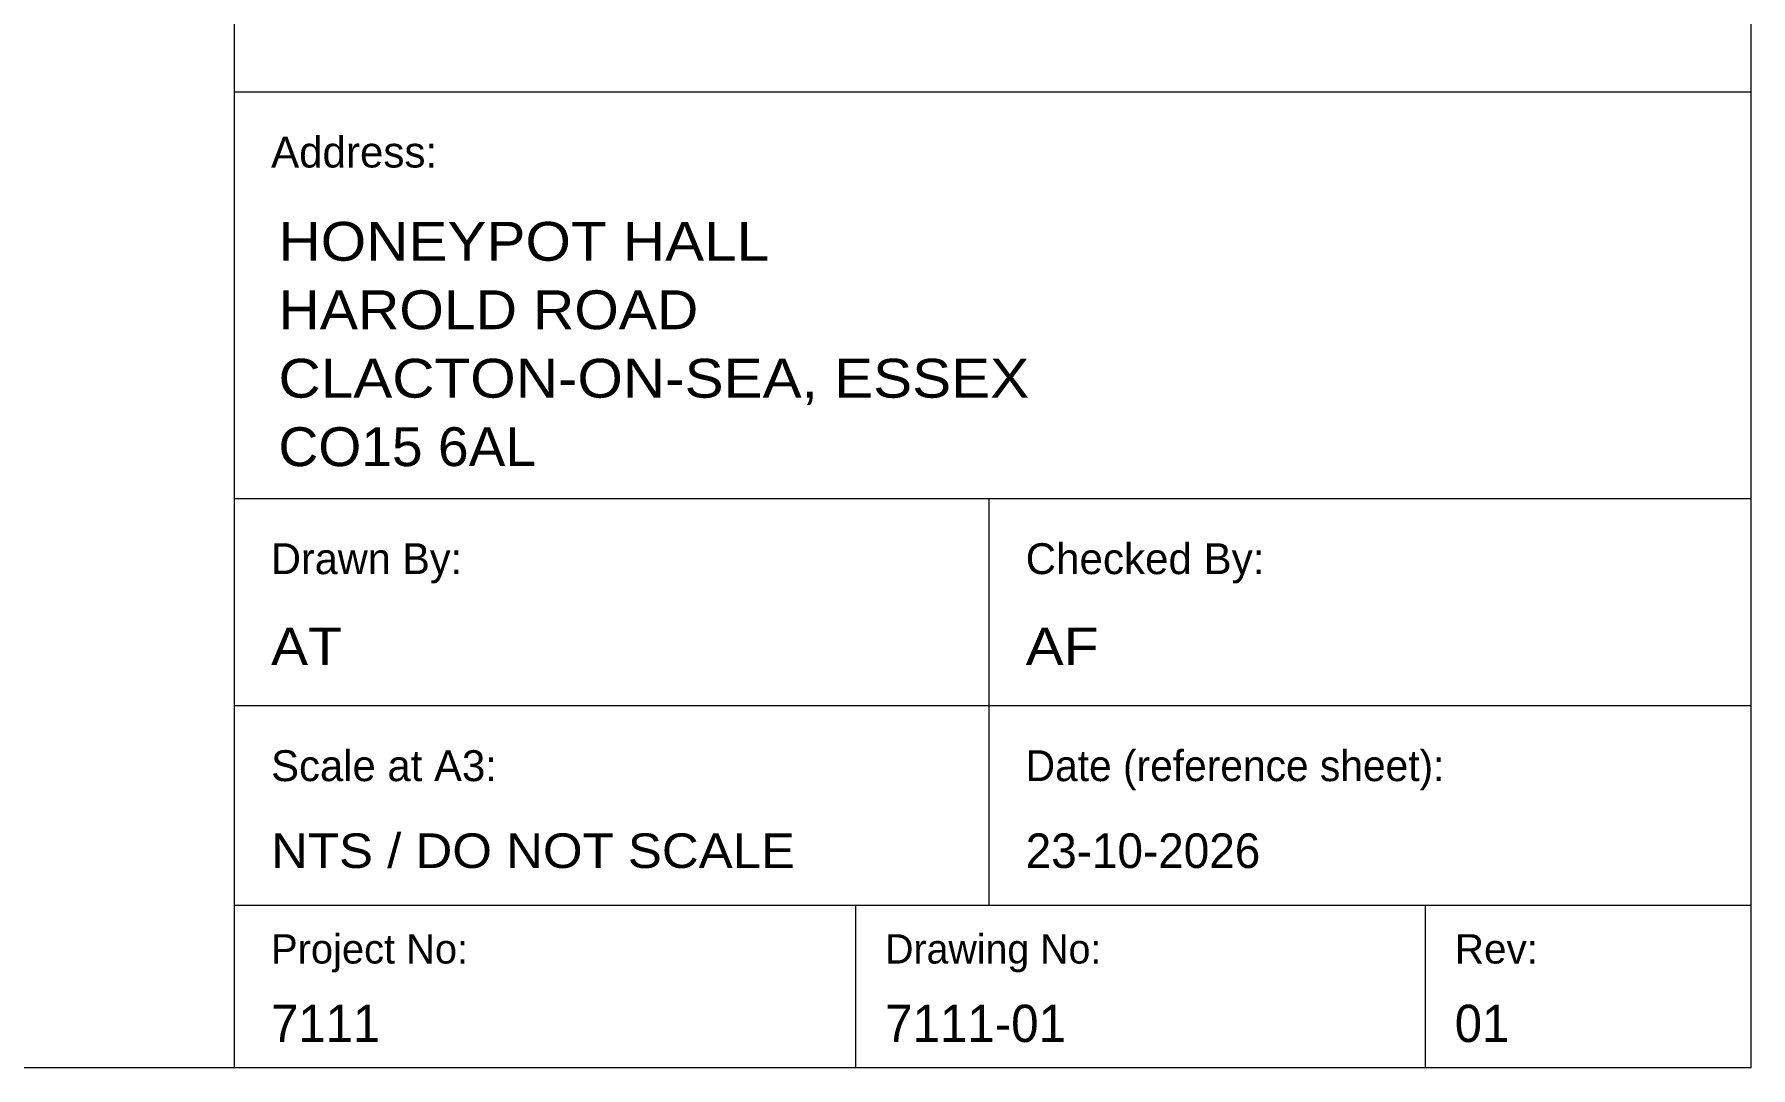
# Paper-space layout '01 Roof Support Layout' of a CAD drawing. Header units: millimetres. Extents: x 5 to 415, y 5 to 287.
# Drawn here: x 332.7 to 414.5, y 4.9 to 54.2 of the extents above; entities that cross this region are included whole.
import ezdxf

# ---------------------------------------------------------------- set-up
doc = ezdxf.new("R2010")
doc.units = ezdxf.units.MM
doc.layers.add('SHEET_GEOMETRY', color=7, linetype='Continuous')
doc.layers.add('SHEET_TEXT', color=7, linetype='Continuous')

# ---------------------------------------------------------------- blocks, each defined once
blk = doc.blocks.new('SHEET_01_ROOF')
at = {"layer": 'SHEET_GEOMETRY', "lineweight": 15}
for p, q in [((342.194, 287.475), (342.194, 4.9)), ((414.514, 287.475), (414.514, 4.9)), ((342.194, 51.467), (414.514, 51.467)), ((342.194, 32.064), (414.514, 32.064)), ((378.178, 32.064), (378.178, 12.661)), ((342.194, 22.186), (414.514, 22.186)), ((342.194, 12.661), (414.514, 12.661)), ((371.828, 12.661), (371.828, 4.9)), ((398.992, 12.661), (398.992, 4.9)), ((414.514, 4.9), (4.939, 4.9))]:
    blk.add_line(p, q, dxfattribs=at)
at = {"layer": 'SHEET_TEXT'}
for s, height, width, p in [('Address:', 1.4732, 1.018736, (343.958, 47.856)), ('HONEYPOT HALL', 1.8542, 1.124593, (344.311, 43.407)), ('HAROLD ROAD', 1.8542, 1.100825, (344.311, 40.14)), ('CLACTON-ON-SEA, ESSEX', 1.8542, 1.124741, (344.311, 36.873)), ('CO15 6AL', 1.8542, 1.061121, (344.311, 33.606)), ('Drawn By:', 1.4732, 1.002466, (343.958, 28.453)), ('Checked By:', 1.4732, 1.019288, (379.942, 28.453)), ('AT', 1.778, 1.111141, (343.958, 24.118)), ('AF', 1.778, 1.142264, (379.942, 24.118)), ('Scale at A3:', 1.4732, 1.013501, (343.958, 18.575)), ('Date (reference sheet):', 1.4732, 0.985721, (379.942, 18.575)), ('NTS / DO NOT SCALE', 1.651, 1.100899, (343.958, 14.429)), ('23-10-2026', 1.651, 0.990521, (379.942, 14.429)), ('Project No:', 1.397, 1.01676, (343.958, 9.87)), ('Drawing No:', 1.397, 1.00298, (373.239, 9.87)), ('Rev:', 1.397, 1.033537, (400.403, 9.87)), ('7111', 1.778, 0.983734, (343.958, 6.126)), ('7111-01', 1.778, 0.988442, (373.239, 6.126)), ('01', 1.778, 0.983719, (400.403, 6.126))]:
    blk.add_text(s, height=height, dxfattribs=dict(at, width=width)).set_placement(p)

psp = doc.layouts.new('01 Roof Support Layout')

# ---------------------------------------------------------------- block references
psp.add_blockref('SHEET_01_ROOF', (0, 0))

doc.saveas('drawing.dxf')
